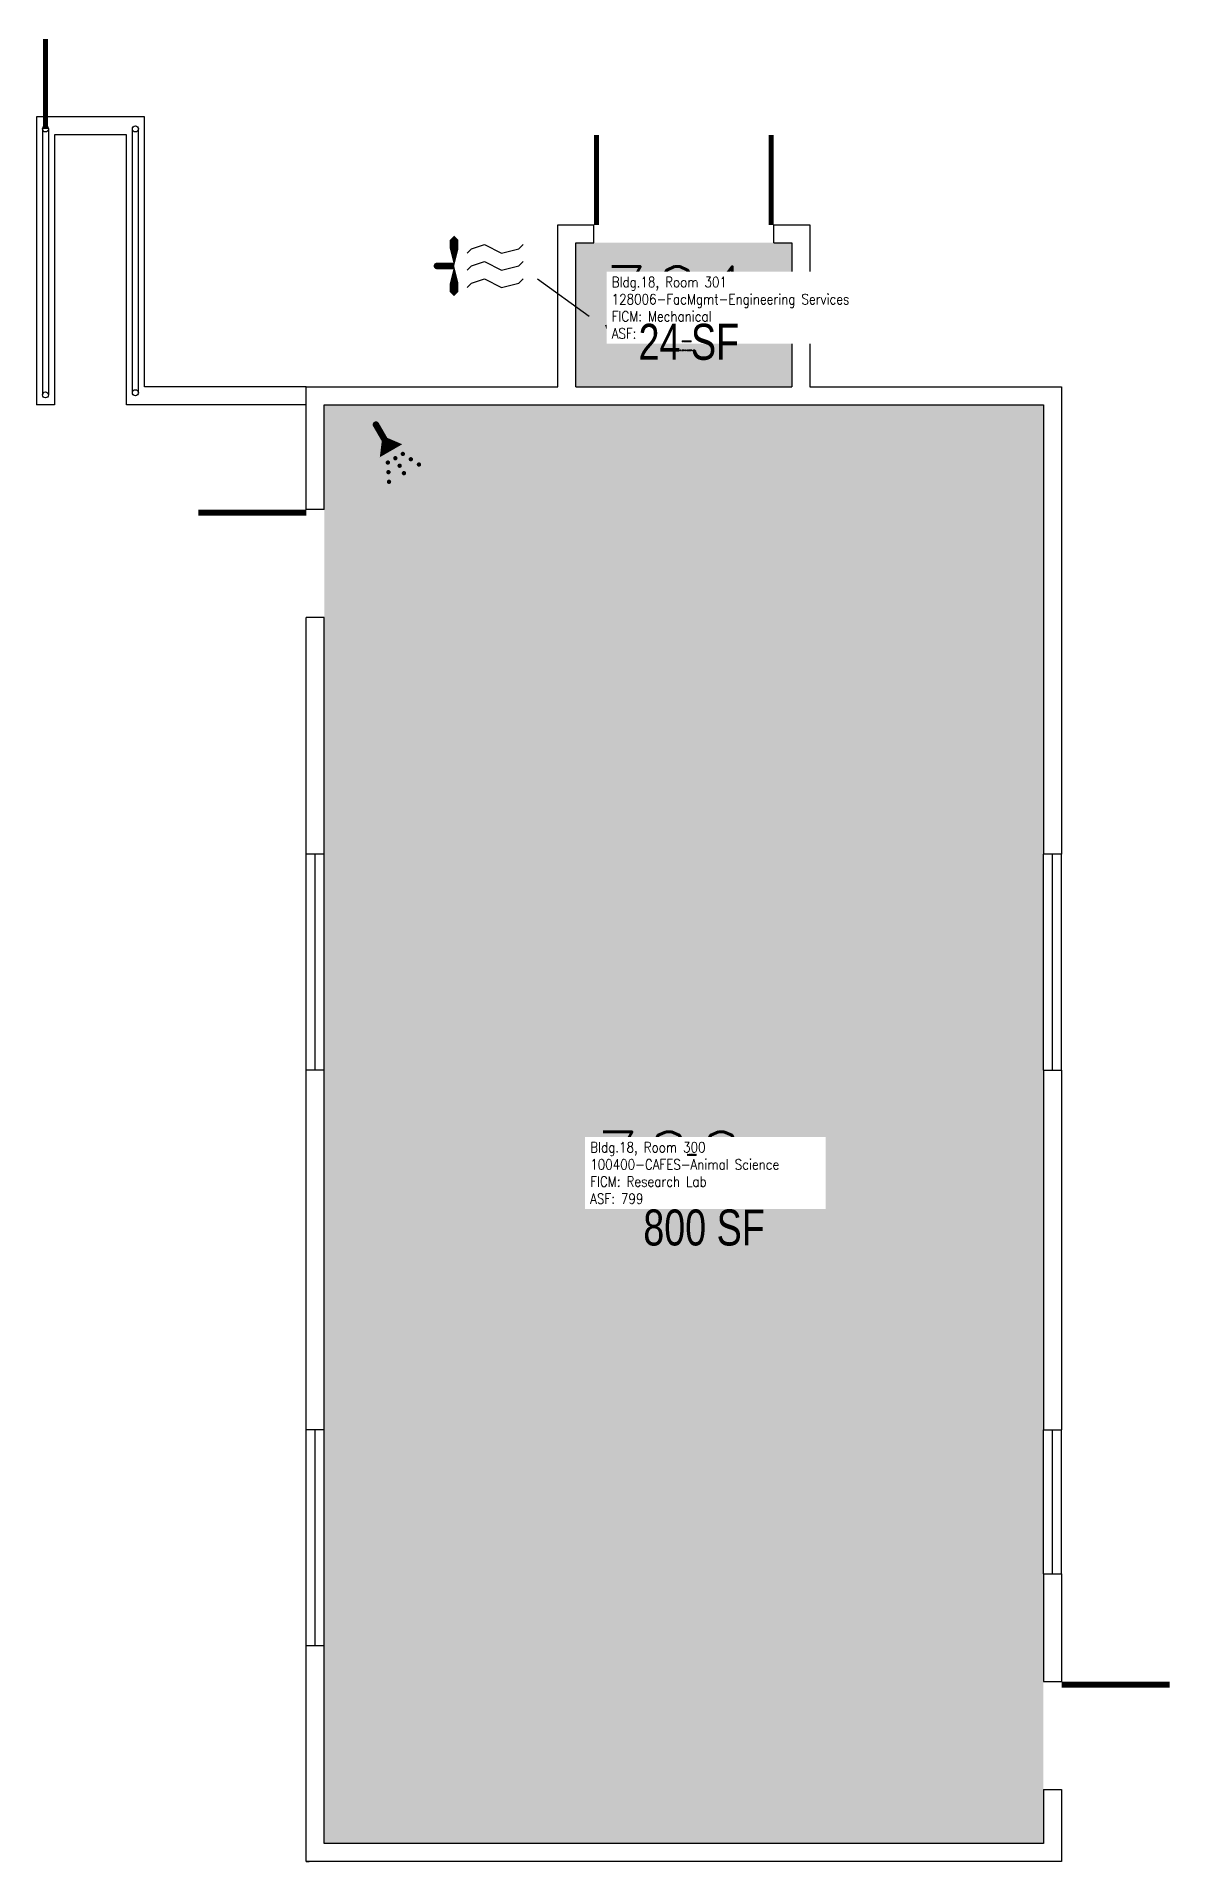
# Model space of a CAD drawing. Header units: inches. Extents: x -90 to 289, y 0 to 609.
import ezdxf
from ezdxf.enums import TextEntityAlignment as Align

# ---------------------------------------------------------------- set-up
doc = ezdxf.new("R2010")
doc.units = ezdxf.units.IN
doc.header["$LTSCALE"] = 25
doc.header["$MEASUREMENT"] = 0
doc.layers.get('0').update_dxf_attribs({"linetype": 'CONTINUOUS'})
for name, color, linetype in [('A-DOOR', 2, 'CONTINUOUS'), ('A-GLAZ', 1, 'CONTINUOUS'), ('A-GLAZ-SILL', 2, 'CONTINUOUS'), ('A-IDEN-CNUM', 7, 'CONTINUOUS'), ('A-IDEN-ICON', 4, 'CONTINUOUS'), ('A-IDEN-RNUM', 7, 'CONTINUOUS'), ('A-IDEN-SNUM', 4, 'CONTINUOUS'), ('A-IDEN-VNUM', 4, 'CONTINUOUS'), ('A-SITE', 3, 'CONTINUOUS'), ('A-WALL', 5, 'CONTINUOUS'), ('AREA-TEXT', 3, 'CONTINUOUS'), ('Rooms-Category-Color', 7, 'CONTINUOUS'), ('Rooms-College-Color', 7, 'CONTINUOUS'), ('Rooms-Department-Color', 7, 'CONTINUOUS'), ('Rooms-Division-Color', 7, 'CONTINUOUS'), ('Rooms-Information', 7, 'CONTINUOUS')]:
    doc.layers.add(name, color=color, linetype=linetype)
doc.styles.add('AREA', font='arial.ttf', dxfattribs={"width": 0.75, "height": 24})
doc.styles.add('ROOMSNUMBER', font='txt.shx', dxfattribs={"height": 0.03})
doc.styles.add('ROOMVNUMBER', font='simplex.shx', dxfattribs={"width": 0.85})

# ---------------------------------------------------------------- blocks, each defined once
blk = doc.blocks.new('CPSHOWER')
at = {"color": 0, "linetype": 'ByBlock'}
blk.add_lwpolyline([(-0.015, 0.0396, 0, 0.06, 0), (0.005, 0.005, 0.06, 0.06, 0)], format="xyseb", dxfattribs=at)
for points, const_width in [([(-0.0319, 0.0624, 1), (-0.0281, 0.0689, 1)], 0.0075), ([(0.0302, -0.0036, 1), (0.0345, -0.0011, 1)], 0.005), ([(-0.0045, -0.0236, 1), (-0.0002, -0.0211, 1)], 0.005), ([(-0.0031, -0.0459, 1), (0.0012, -0.0434, 1)], 0.005), ([(0.0128, -0.0136, 1), (0.0172, -0.0111, 1)], 0.005), ([(0.0228, -0.0309, 1), (0.0272, -0.0284, 1)], 0.005), ([(0.0328, -0.0482, 1), (0.0372, -0.0457, 1)], 0.005), ([(0.0488, -0.0159, 1), (0.0531, -0.0134, 1)], 0.005), ([(0.0675, -0.0282, 1), (0.0718, -0.0257, 1)], 0.005), ([(-0.0018, -0.0682, 1), (0.0025, -0.0657, 1)], 0.005)]:
    blk.add_lwpolyline(points, format="xyb", close=True, dxfattribs=dict(at, const_width=const_width))
at = {"color": 0, "linetype": 'ByBlock', "const_width": 0.015}
blk.add_lwpolyline([(-0.01, 0.031), (-0.03, 0.0656)], dxfattribs=at)
blk = doc.blocks.new('CPMECH')
at = {"color": 0, "linetype": 'ByBlock'}
for p, q in [((0.015, 0.035), (0.045, 0.045)), ((0.045, 0.045), (0.085, 0.025)), ((0.125, 0.035), (0.135, 0.045)), ((0.005, 0.025), (0.015, 0.035)), ((0.015, -0.005), (0.045, 0.005)), ((0.045, 0.005), (0.085, -0.015)), ((0.085, 0.025), (0.125, 0.035)), ((0.125, -0.005), (0.135, 0.005)), ((0.005, -0.015), (0.015, -0.005)), ((0.015, -0.045), (0.045, -0.035)), ((0.045, -0.035), (0.085, -0.055)), ((0.085, -0.015), (0.125, -0.005)), ((0.125, -0.045), (0.135, -0.035)), ((0.005, -0.055), (0.015, -0.045)), ((0.085, -0.055), (0.125, -0.045))]:
    blk.add_line(p, q, dxfattribs=at)
for points in [[(-0.025, -0.005, 0, 0.02, 0), (-0.025, 0.035, 0.02, 0.02, 0), (-0.025, 0.055, 0.02, 0, 0), (-0.025, 0.065, 0, 0, 0)], [(-0.025, -0.005, 0, 0.02, 0), (-0.025, -0.045, 0.02, 0.02, 0), (-0.025, -0.065, 0.02, 0, 0), (-0.025, -0.075, 0, 0, 0)]]:
    blk.add_lwpolyline(points, format="xyseb", dxfattribs=at)
at = {"color": 0, "linetype": 'ByBlock', "const_width": 0.015}
blk.add_lwpolyline([(-0.025, -0.005), (-0.065, -0.005)], dxfattribs=at)
at = {"color": 0, "linetype": 'ByBlock', "const_width": 0.0075}
blk.add_lwpolyline([(-0.0682, -0.0069, 1), (-0.0618, -0.0031, 1)], format="xyb", close=True, dxfattribs=at)

msp = doc.modelspace()

# ---------------------------------------------------------------- hatches: boundary and pattern name
at = {"layer": 'Rooms-Category-Color', "true_color": 0xadadad}
msp.add_hatch(color=253, dxfattribs=at).paths.add_polyline_path([(90, 492), (90, 540), (162, 540), (162, 492)])
at = {"layer": 'Rooms-Category-Color', "true_color": 0xe3f498}
msp.add_hatch(color=61, dxfattribs=at).paths.add_polyline_path([(6, 6), (6, 486), (246, 486), (246, 6)])
at = {"layer": 'Rooms-College-Color', "true_color": 0xadadad}
msp.add_hatch(color=253, dxfattribs=at).paths.add_polyline_path([(90, 492), (90, 540), (162, 540), (162, 492)])
at = {"layer": 'Rooms-College-Color', "true_color": 0xe3c5e1}
msp.add_hatch(color=254, dxfattribs=at).paths.add_polyline_path([(6, 6), (6, 486), (246, 486), (246, 6)])
at = {"layer": 'Rooms-Department-Color', "true_color": 0xacacac}
msp.add_hatch(color=253, dxfattribs=at).paths.add_polyline_path([(90, 492), (90, 540), (162, 540), (162, 492)])
at = {"layer": 'Rooms-Department-Color', "true_color": 0xe3c5e1}
msp.add_hatch(color=254, dxfattribs=at).paths.add_polyline_path([(6, 6), (6, 486), (246, 486), (246, 6)])
at = {"layer": 'Rooms-Division-Color', "true_color": 0xadadad}
msp.add_hatch(color=253, dxfattribs=at).paths.add_polyline_path([(90, 492), (90, 540), (162, 540), (162, 492)])
at = {"layer": 'Rooms-Division-Color', "true_color": 0xe3c5e1}
msp.add_hatch(color=254, dxfattribs=at).paths.add_polyline_path([(6, 6), (6, 486), (246, 486), (246, 6)])

# ---------------------------------------------------------------- linework, layer by layer
at = {"layer": 'A-DOOR'}
for points in [[(96.83, 546, 1.67, 1.67, 0), (96.83, 576, 0, 0, -0.414214), (126, 546, 0, 0, -0.814237)], [(155.17, 546, 1.67, 1.67, 0), (155.17, 576, 0, 0, 0.414214), (126, 546, 0, 0, 0.814237)], [(0, 450, 2, 2, 0), (-36, 450, 0, 0, 0.414214), (0, 415, 0, 0, 0.814237)], [(252.06, 59, 2, 2, 0), (288.06, 59, 0, 0, -0.414214), (252.06, 24, 0, 0, -0.814237)]]:
    msp.add_lwpolyline(points, format="xyseb", dxfattribs=at)
at = {"layer": 'A-GLAZ'}
for p, q in [((6, 336), (0, 336)), ((3, 264), (3, 336)), ((252, 336), (246, 336)), ((249, 264), (249, 336)), ((6, 264), (0, 264)), ((246, 264), (252, 264)), ((6, 144), (0, 144)), ((3, 72), (3, 144)), ((246, 144), (252, 144)), ((249, 96), (249, 144)), ((246, 96), (252, 96)), ((6, 72), (0, 72))]:
    msp.add_line(p, q, dxfattribs=at)
at = {"layer": 'A-GLAZ-SILL'}
for p, q in [((0, 264), (0, 336)), ((6, 264), (6, 336)), ((246, 264), (246, 336)), ((252, 264), (252, 336)), ((0, 72), (0, 144)), ((6, 72), (6, 144)), ((246, 96), (246, 144)), ((252, 96), (252, 144))]:
    msp.add_line(p, q, dxfattribs=at)
at = {"layer": 'A-IDEN-ICON'}
msp.add_lwpolyline([(77.12, 527.99), (94.37, 515.51)], dxfattribs=at)
at = {"layer": 'A-SITE'}
msp.add_line((-84, 486), (-90, 486), dxfattribs=at)
msp.add_lwpolyline([(-87, 578, 1.67, 1.67, 0), (-87, 608, 0, 0, -0.414214), (-57.83, 578, 0, 0, -0.814237)], format="xyseb", dxfattribs=at)
for points in [[(0, 492), (-54, 492), (-54, 582), (-90, 582), (-90, 486)], [(-88, 578), (-88, 489.27)], [(-86, 578), (-86, 489.27)], [(0, 486), (-60, 486), (-60, 576), (-84, 576), (-84, 486)], [(-58, 490), (-58, 578)], [(-56, 490), (-56, 578)]]:
    msp.add_lwpolyline(points, dxfattribs=at)
for centre in [(-87, 578), (-57, 578), (-87, 489.27), (-57, 490)]:
    msp.add_circle(centre, 1, dxfattribs=at)
at = {"layer": 'A-WALL'}
for p, q in [((84, 492), (84, 546)), ((84, 546), (96, 546)), ((96, 540), (96, 546)), ((156, 540), (156, 546)), ((156, 546), (168, 546)), ((168, 546), (168, 492)), ((90, 540), (96, 540)), ((90, 492), (90, 540)), ((156, 540), (162, 540)), ((162, 540), (162, 492)), ((0, 492), (84, 492)), ((0, 451), (0, 492)), ((90, 492), (162, 492)), ((168, 492), (252, 492)), ((252, 492), (252, 336)), ((6, 486), (246, 486)), ((6, 451), (6, 486)), ((246, 486), (246, 336)), ((6, 451), (0, 451)), ((6, 415), (0, 415)), ((0, 336), (0, 415)), ((6, 336), (6, 415)), ((0, 144), (0, 264)), ((6, 144), (6, 264)), ((246, 264), (246, 144)), ((252, 264), (252, 144)), ((246, 96), (246, 60)), ((252, 96), (252, 60)), ((0, 0), (0, 72)), ((6, 6), (6, 72)), ((246, 60), (252, 60)), ((246, 24), (252, 24)), ((246, 24), (246, 6)), ((252, 24), (252, 0)), ((252, 0), (0, 0)), ((0, 0), (1, 0)), ((0, 0), (1, 0)), ((246, 6), (6, 6))]:
    msp.add_line(p, q, dxfattribs=at)

# ---------------------------------------------------------------- block references
at = {"layer": 'A-IDEN-ICON', "xscale": 144, "yscale": 144, "zscale": 144}
for name, p in [('CPMECH', (52.96, 533)), ('CPSHOWER', (27.58, 469.92))]:
    msp.add_blockref(name, p, dxfattribs=at)

# ---------------------------------------------------------------- texts
at = {"layer": 'A-IDEN-CNUM', "style": 'ROOMSNUMBER'}
for s, p in [('CAD #018-B_0301-00', (126.93, 504.11)), ('CAD #018-B_0300-00', (128.67, 232.74))]:
    msp.add_text(s, height=0.36, rotation=360, dxfattribs=at).set_placement(p, align=Align.MIDDLE)
at = {"layer": 'A-IDEN-RNUM', "style": 'ROOMSNUMBER'}
for s, p in [('0301-00', (126.93, 507.11)), ('0300-00', (128.67, 235.74))]:
    msp.add_text(s, height=0.36, rotation=360, dxfattribs=at).set_placement(p, align=Align.MIDDLE)
at = {"layer": 'A-IDEN-SNUM', "style": 'ROOMSNUMBER'}
for s, p in [('0180030100', (126.93, 507.11)), ('0180030000', (128.67, 235.74))]:
    msp.add_text(s, height=0.36, rotation=360, dxfattribs=at).set_placement(p, align=Align.MIDDLE)
at = {"layer": 'A-IDEN-VNUM', "style": 'ROOMVNUMBER', "width": 0.85}
for s, p in [('301', (123.78, 520.05)), ('300', (120.99, 231.41))]:
    msp.add_text(s, height=24, rotation=360, dxfattribs=at).set_placement(p, align=Align.MIDDLE)
at = {"layer": 'AREA-TEXT', "style": 'AREA', "width": 0.75}
for s, p in [('24 SF', (127.67, 506.98)), ('800 SF', (132.74, 211.51))]:
    msp.add_text(s, height=12, dxfattribs=at).set_placement(p, align=Align.MIDDLE_CENTER)

# ---------------------------------------------------------------- next in the draw order: texts
at = {"layer": 'Rooms-Information', "char_height": 3.4286, "width": 76.8, "attachment_point": 7, "style": 'ROOMVNUMBER', "bg_fill": 3, "box_fill_scale": 1.5, "bg_fill_color": 256, "bg_fill_true_color": 13158600, "bg_fill_transparency": 0}
for s, insert in [('Bldg.18, Room 301^M^J128006-FacMgmt-Engineering Services^M^JFICM: Mechanical^M^JASF: ', (101.92, 508.05)), ('Bldg.18, Room 300^M^J100400-CAFES-Animal Science^M^JFICM: Research Lab^M^JASF: 799', (94.77, 219.41))]:
    msp.add_mtext(s, dxfattribs=dict(at, insert=insert))

doc.saveas('drawing.dxf')
